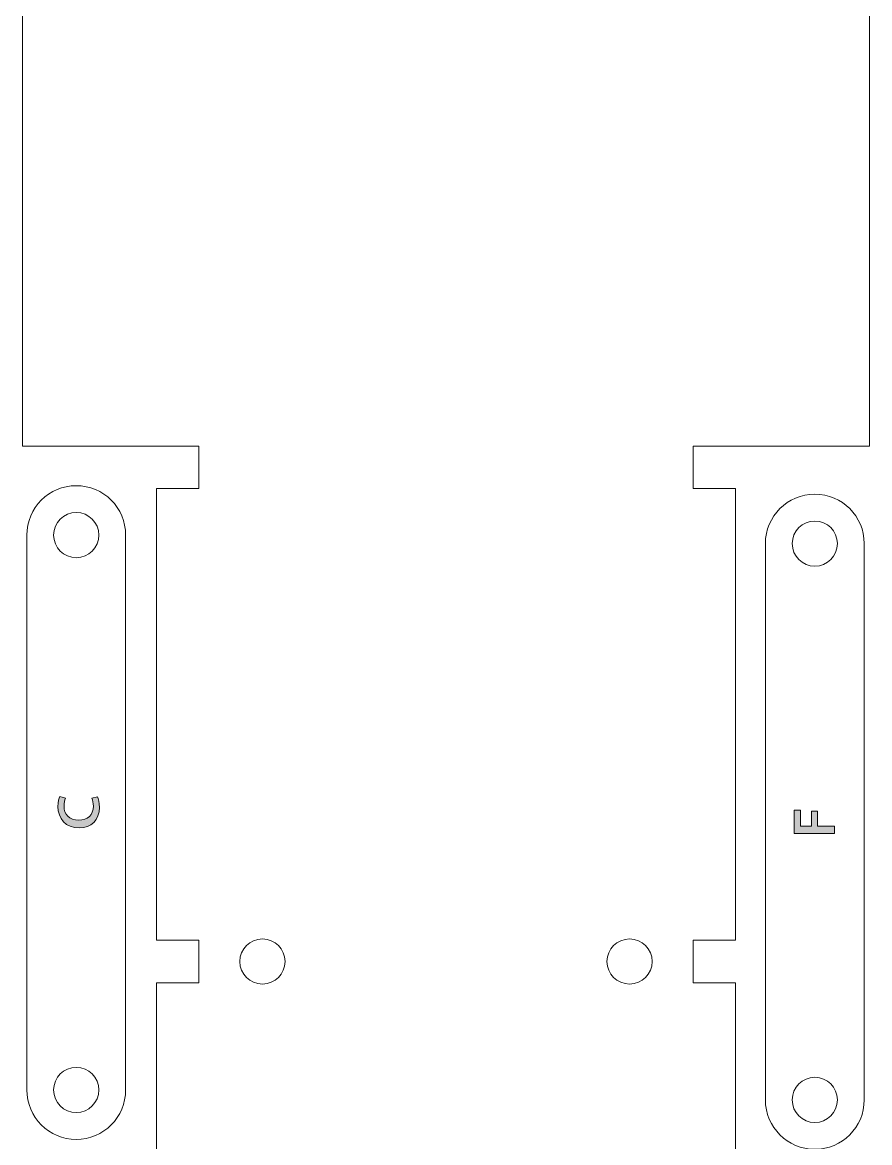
# Model space of a CAD drawing. Header units: inches. Extents: x 4 to 407, y 4 to 300.
# Drawn here: x 95.3 to 155.3, y 78.2 to 157.5 of the extents above; entities that cross this region are included whole.
import ezdxf

# ---------------------------------------------------------------- set-up
doc = ezdxf.new("R2010")
doc.units = ezdxf.units.IN
doc.header["$MEASUREMENT"] = 0
doc.layers.add('Ebene 1', color=7, linetype='Continuous')

# ---------------------------------------------------------------- blocks, each defined once
blk = doc.blocks.new('block 39')
at = {"layer": 'Ebene 1'}
h = blk.add_hatch(color=250, dxfattribs=at)
h.dxf.hatch_style = 2
h.paths.add_polyline_path([(149.942, 100.082), (149.942, 101.728), (150.37, 101.728), (150.37, 100.602), (151.157, 100.602), (151.157, 101.652), (151.584, 101.652), (151.584, 100.602), (152.794, 100.602), (152.794, 100.082)])
at = {"layer": 'Ebene 1', "lineweight": 0}
blk.add_lwpolyline([(149.942, 100.082), (149.942, 101.728), (150.37, 101.728), (150.37, 100.602), (151.157, 100.602), (151.157, 101.652), (151.584, 101.652), (151.584, 100.602), (152.794, 100.602), (152.794, 100.082), (149.942, 100.082)], dxfattribs=at)
blk = doc.blocks.new('block 38')
at = {"layer": 'Ebene 1', "lineweight": 0}
for points, knots in [([(151.395, 124.107), (153.328, 124.107), (154.895, 122.54), (154.895, 120.607), (154.895, 120.607), (154.895, 81.207), (154.895, 81.207), (154.895, 79.274), (153.328, 77.707), (151.395, 77.707), (151.395, 77.707), (151.395, 77.707), (151.395, 77.707), (149.462, 77.707), (147.895, 79.274), (147.895, 81.207), (147.895, 81.207), (147.895, 120.607), (147.895, 120.607), (147.895, 122.54), (149.462, 124.107), (151.395, 124.107), (151.395, 124.107), (151.395, 124.107), (151.395, 124.107)], [0, 0, 0, 0, 1, 1, 1, 2, 2, 2, 3, 3, 3, 4, 4, 4, 5, 5, 5, 6, 6, 6, 7, 7, 7, 8, 8, 8, 8]), ([(151.395, 122.207), (152.278, 122.207), (152.995, 121.49), (152.995, 120.607), (152.995, 119.724), (152.278, 119.007), (151.395, 119.007), (150.511, 119.007), (149.794, 119.724), (149.794, 120.607), (149.794, 121.49), (150.511, 122.207), (151.395, 122.207)], [0, 0, 0, 0, 1, 1, 1, 2, 2, 2, 3, 3, 3, 4, 4, 4, 4]), ([(151.395, 82.807), (152.278, 82.807), (152.995, 82.091), (152.995, 81.207), (152.995, 80.323), (152.278, 79.607), (151.395, 79.607), (150.511, 79.607), (149.794, 80.323), (149.794, 81.207), (149.794, 82.091), (150.511, 82.807), (151.395, 82.807)], [0, 0, 0, 0, 1, 1, 1, 2, 2, 2, 3, 3, 3, 4, 4, 4, 4])]:
    blk.add_open_spline(points, degree=3, knots=knots, dxfattribs=at)
at = {"layer": 'Ebene 1'}
blk.add_blockref('block 39', (0, 0), dxfattribs=at)
blk = doc.blocks.new('block 48')
at = {"layer": 'Ebene 1', "lineweight": 0}
for points, knots in [([(104.774, 296.507), (104.774, 296.507), (104.774, 295.507), (104.774, 295.507), (104.774, 295.507), (107.774, 295.507), (107.774, 295.507), (107.774, 295.507), (107.774, 292.507), (107.774, 292.507), (107.774, 292.507), (104.774, 292.507), (104.774, 292.507), (104.774, 292.507), (104.774, 260.507), (104.774, 260.507), (104.774, 260.507), (107.774, 260.507), (107.774, 260.507), (107.774, 260.507), (107.774, 257.507), (107.774, 257.507), (107.774, 257.507), (104.774, 257.507), (104.774, 257.507), (104.774, 257.507), (104.774, 225.507), (104.774, 225.507), (104.774, 225.507), (107.774, 225.507), (107.774, 225.507), (107.774, 225.507), (107.774, 222.507), (107.774, 222.507), (107.774, 222.507), (104.774, 222.507), (104.774, 222.507), (104.774, 222.507), (104.774, 190.507), (104.774, 190.507), (104.774, 190.507), (107.774, 190.507), (107.774, 190.507), (107.774, 190.507), (107.774, 187.507), (107.774, 187.507), (107.774, 187.507), (104.774, 187.507), (104.774, 187.507), (104.774, 187.507), (95.273, 187.507), (95.273, 187.507), (95.273, 187.507), (95.273, 127.507), (95.273, 127.507), (95.273, 127.507), (104.774, 127.507), (104.774, 127.507), (104.774, 127.507), (107.774, 127.507), (107.774, 127.507), (107.774, 127.507), (107.774, 124.507), (107.774, 124.507), (107.774, 124.507), (104.774, 124.507), (104.774, 124.507), (104.774, 124.507), (104.774, 92.507), (104.774, 92.507), (104.774, 92.507), (107.774, 92.507), (107.774, 92.507), (107.774, 92.507), (107.774, 89.507), (107.774, 89.507), (107.774, 89.507), (104.774, 89.507), (104.774, 89.507), (104.774, 89.507), (104.774, 57.507), (104.774, 57.507), (104.774, 57.507), (107.774, 57.507), (107.774, 57.507), (107.774, 57.507), (107.774, 54.507), (107.774, 54.507), (107.774, 54.507), (104.774, 54.507), (104.774, 54.507), (104.774, 54.507), (104.774, 22.507), (104.774, 22.507), (104.774, 22.507), (107.774, 22.507), (107.774, 22.507), (107.774, 22.507), (107.774, 19.507), (107.774, 19.507), (107.774, 19.507), (104.774, 19.507), (104.774, 19.507), (104.774, 19.507), (104.774, 18.507), (104.774, 18.507), (104.774, 17.403), (105.669, 16.507), (106.774, 16.507), (106.774, 16.507), (143.773, 16.507), (143.773, 16.507), (144.878, 16.507), (145.774, 17.403), (145.774, 18.507), (145.774, 18.507), (145.774, 19.507), (145.774, 19.507), (145.774, 19.507), (142.774, 19.507), (142.774, 19.507), (142.774, 19.507), (142.774, 22.507), (142.774, 22.507), (142.774, 22.507), (145.774, 22.507), (145.774, 22.507), (145.774, 22.507), (145.774, 54.507), (145.774, 54.507), (145.774, 54.507), (142.774, 54.507), (142.774, 54.507), (142.774, 54.507), (142.774, 57.507), (142.774, 57.507), (142.774, 57.507), (145.774, 57.507), (145.774, 57.507), (145.774, 57.507), (145.774, 89.507), (145.774, 89.507), (145.774, 89.507), (142.774, 89.507), (142.774, 89.507), (142.774, 89.507), (142.774, 92.507), (142.774, 92.507), (142.774, 92.507), (145.774, 92.507), (145.774, 92.507), (145.774, 92.507), (145.774, 124.507), (145.774, 124.507), (145.774, 124.507), (142.774, 124.507), (142.774, 124.507), (142.774, 124.507), (142.774, 127.507), (142.774, 127.507), (142.774, 127.507), (145.774, 127.507), (145.774, 127.507), (145.774, 127.507), (155.274, 127.507), (155.274, 127.507), (155.274, 127.507), (155.274, 187.507), (155.274, 187.507), (155.274, 187.507), (145.774, 187.507), (145.774, 187.507), (145.774, 187.507), (142.774, 187.507), (142.774, 187.507), (142.774, 187.507), (142.774, 190.507), (142.774, 190.507), (142.774, 190.507), (145.774, 190.507), (145.774, 190.507), (145.774, 190.507), (145.774, 222.507), (145.774, 222.507), (145.774, 222.507), (142.774, 222.507), (142.774, 222.507), (142.774, 222.507), (142.774, 225.507), (142.774, 225.507), (142.774, 225.507), (145.774, 225.507), (145.774, 225.507), (145.774, 225.507), (145.774, 257.507), (145.774, 257.507), (145.774, 257.507), (142.774, 257.507), (142.774, 257.507), (142.774, 257.507), (142.774, 260.507), (142.774, 260.507), (142.774, 260.507), (145.774, 260.507), (145.774, 260.507), (145.774, 260.507), (145.774, 292.507), (145.774, 292.507), (145.774, 292.507), (142.774, 292.507), (142.774, 292.507), (142.774, 292.507), (142.774, 295.507), (142.774, 295.507), (142.774, 295.507), (145.774, 295.507), (145.774, 295.507), (145.774, 295.507), (145.774, 296.507), (145.774, 296.507), (145.774, 297.611), (144.878, 298.507), (143.773, 298.507), (143.773, 298.507), (106.774, 298.507), (106.774, 298.507), (105.669, 298.507), (104.774, 297.611), (104.774, 296.507)], [0, 0, 0, 0, 1, 1, 1, 2, 2, 2, 3, 3, 3, 4, 4, 4, 5, 5, 5, 6, 6, 6, 7, 7, 7, 8, 8, 8, 9, 9, 9, 10, 10, 10, 11, 11, 11, 12, 12, 12, 13, 13, 13, 14, 14, 14, 15, 15, 15, 16, 16, 16, 17, 17, 17, 18, 18, 18, 19, 19, 19, 20, 20, 20, 21, 21, 21, 22, 22, 22, 23, 23, 23, 24, 24, 24, 25, 25, 25, 26, 26, 26, 27, 27, 27, 28, 28, 28, 29, 29, 29, 30, 30, 30, 31, 31, 31, 32, 32, 32, 33, 33, 33, 34, 34, 34, 35, 35, 35, 36, 36, 36, 37, 37, 37, 38, 38, 38, 39, 39, 39, 40, 40, 40, 41, 41, 41, 42, 42, 42, 43, 43, 43, 44, 44, 44, 45, 45, 45, 46, 46, 46, 47, 47, 47, 48, 48, 48, 49, 49, 49, 50, 50, 50, 51, 51, 51, 52, 52, 52, 53, 53, 53, 54, 54, 54, 55, 55, 55, 56, 56, 56, 57, 57, 57, 58, 58, 58, 59, 59, 59, 60, 60, 60, 61, 61, 61, 62, 62, 62, 63, 63, 63, 64, 64, 64, 65, 65, 65, 66, 66, 66, 67, 67, 67, 68, 68, 68, 69, 69, 69, 70, 70, 70, 71, 71, 71, 72, 72, 72, 73, 73, 73, 74, 74, 74, 75, 75, 75, 76, 76, 76, 76]), ([(112.274, 92.607), (113.158, 92.607), (113.873, 91.89), (113.873, 91.007), (113.873, 90.123), (113.158, 89.407), (112.274, 89.407), (111.39, 89.407), (110.674, 90.123), (110.674, 91.007), (110.674, 91.89), (111.39, 92.607), (112.274, 92.607)], [0, 0, 0, 0, 1, 1, 1, 2, 2, 2, 3, 3, 3, 4, 4, 4, 4]), ([(138.274, 92.607), (139.158, 92.607), (139.874, 91.89), (139.874, 91.007), (139.874, 90.123), (139.158, 89.407), (138.274, 89.407), (137.39, 89.407), (136.674, 90.123), (136.674, 91.007), (136.674, 91.89), (137.39, 92.607), (138.274, 92.607)], [0, 0, 0, 0, 1, 1, 1, 2, 2, 2, 3, 3, 3, 4, 4, 4, 4])]:
    blk.add_open_spline(points, degree=3, knots=knots, dxfattribs=at)
blk = doc.blocks.new('block 137')
at = {"layer": 'Ebene 1'}
h = blk.add_hatch(color=250, dxfattribs=at)
h.dxf.hatch_style = 2
edge = h.paths.add_edge_path()
edge.add_spline(control_points=[(100.602, 102.66), (100.665, 102.537), (100.729, 102.266), (100.729, 101.923), (100.729, 101.018), (100.162, 100.468), (99.294, 100.468), (98.355, 100.468), (97.788, 101.12), (97.788, 101.991), (97.788, 102.334), (97.86, 102.579), (97.915, 102.685), (97.915, 102.685), (98.33, 102.571), (98.33, 102.571), (98.27, 102.435), (98.22, 102.249), (98.22, 102.012), (98.22, 101.433), (98.583, 101.014), (99.269, 101.014), (99.895, 101.014), (100.297, 101.382), (100.297, 102.008), (100.297, 102.219), (100.255, 102.44), (100.191, 102.575), (100.191, 102.575), (100.602, 102.66), (100.602, 102.66)], knot_values=[0, 0, 0, 0, 1, 1, 1, 2, 2, 2, 3, 3, 3, 4, 4, 4, 5, 5, 5, 6, 6, 6, 7, 7, 7, 8, 8, 8, 9, 9, 9, 10, 10, 10, 10], degree=3, periodic=1)
at = {"layer": 'Ebene 1', "lineweight": 0}
blk.add_open_spline([(100.602, 102.66), (100.665, 102.537), (100.729, 102.266), (100.729, 101.923), (100.729, 101.018), (100.162, 100.468), (99.294, 100.468), (98.355, 100.468), (97.788, 101.12), (97.788, 101.991), (97.788, 102.334), (97.86, 102.579), (97.915, 102.685), (97.915, 102.685), (98.33, 102.571), (98.33, 102.571), (98.27, 102.435), (98.22, 102.249), (98.22, 102.012), (98.22, 101.433), (98.583, 101.014), (99.269, 101.014), (99.895, 101.014), (100.297, 101.382), (100.297, 102.008), (100.297, 102.219), (100.255, 102.44), (100.191, 102.575), (100.191, 102.575), (100.602, 102.66), (100.602, 102.66)], degree=3, knots=[0, 0, 0, 0, 1, 1, 1, 2, 2, 2, 3, 3, 3, 4, 4, 4, 5, 5, 5, 6, 6, 6, 7, 7, 7, 8, 8, 8, 9, 9, 9, 10, 10, 10, 10], dxfattribs=at)
blk = doc.blocks.new('block 136')
at = {"layer": 'Ebene 1', "lineweight": 0}
for points, knots in [([(99.086, 124.71), (101.019, 124.71), (102.586, 123.144), (102.586, 121.21), (102.586, 121.21), (102.586, 81.911), (102.586, 81.911), (102.586, 79.977), (101.019, 78.41), (99.086, 78.41), (99.086, 78.41), (99.086, 78.41), (99.086, 78.41), (97.153, 78.41), (95.586, 79.977), (95.586, 81.911), (95.586, 81.911), (95.586, 121.21), (95.586, 121.21), (95.586, 123.144), (97.153, 124.71), (99.086, 124.71), (99.086, 124.71), (99.086, 124.71), (99.086, 124.71)], [0, 0, 0, 0, 1, 1, 1, 2, 2, 2, 3, 3, 3, 4, 4, 4, 5, 5, 5, 6, 6, 6, 7, 7, 7, 8, 8, 8, 8]), ([(99.086, 122.81), (99.97, 122.81), (100.686, 122.094), (100.686, 121.21), (100.686, 120.327), (99.97, 119.61), (99.086, 119.61), (98.203, 119.61), (97.486, 120.327), (97.486, 121.21), (97.486, 122.094), (98.203, 122.81), (99.086, 122.81)], [0, 0, 0, 0, 1, 1, 1, 2, 2, 2, 3, 3, 3, 4, 4, 4, 4]), ([(99.086, 83.51), (99.97, 83.51), (100.686, 82.794), (100.686, 81.911), (100.686, 81.027), (99.97, 80.311), (99.086, 80.311), (98.203, 80.311), (97.486, 81.027), (97.486, 81.911), (97.486, 82.794), (98.203, 83.51), (99.086, 83.51)], [0, 0, 0, 0, 1, 1, 1, 2, 2, 2, 3, 3, 3, 4, 4, 4, 4])]:
    blk.add_open_spline(points, degree=3, knots=knots, dxfattribs=at)
at = {"layer": 'Ebene 1'}
blk.add_blockref('block 137', (0, 0), dxfattribs=at)

msp = doc.modelspace()

# ---------------------------------------------------------------- block references
at = {"layer": 'Ebene 1'}
for name in ['block 48', 'block 136', 'block 38']:
    msp.add_blockref(name, (0, 0), dxfattribs=at)

doc.saveas('drawing.dxf')
